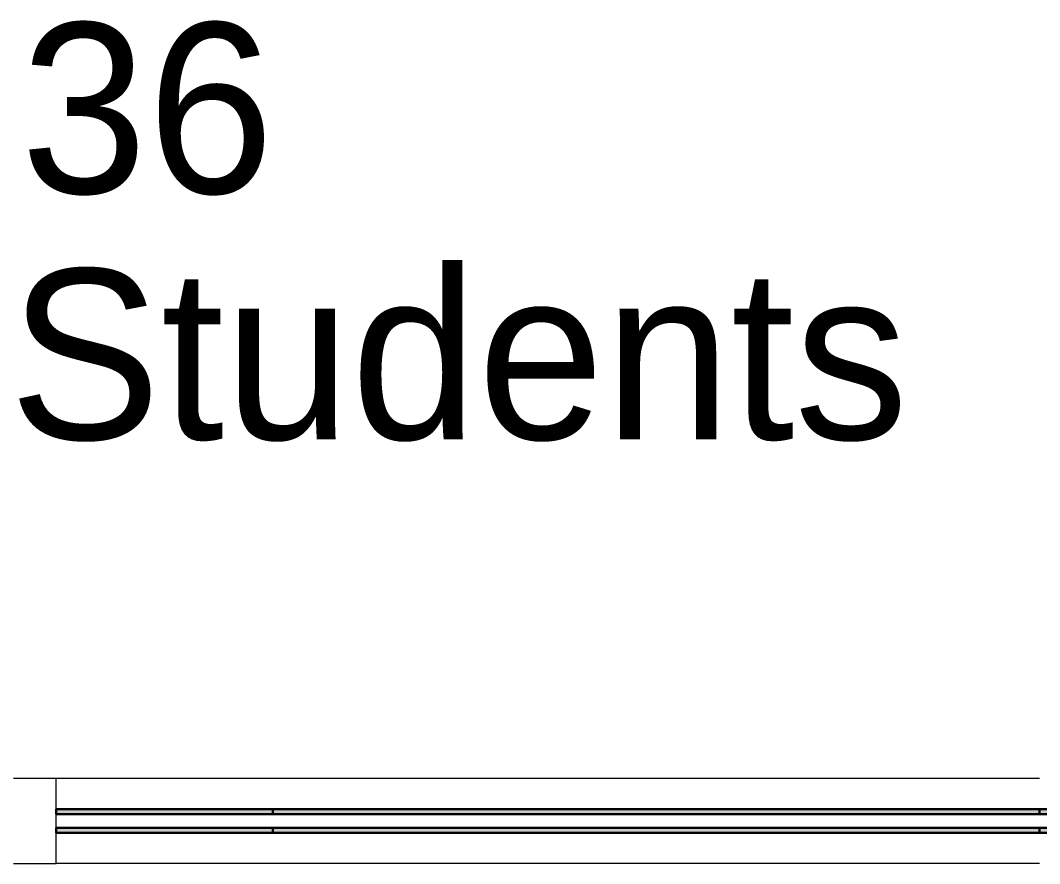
# Model space of a CAD drawing. Header units: millimetres. Extents: x 155927 to 295199, y -4084 to 97293.
# Drawn here: x 186786 to 187983, y 28408 to 29398 of the extents above; entities that cross this region are included whole.
import ezdxf

# ---------------------------------------------------------------- set-up
doc = ezdxf.new("R2010")
doc.units = ezdxf.units.MM
doc.header["$MEASUREMENT"] = 0
for name, color, linetype, lineweight in [('A-AREA-IDEN', 7, 'CONTINUOUS', 9), ('A-GLAZ-CURT', 7, 'CONTINUOUS', 9), ('A-GLAZ-CWMG', 7, 'CONTINUOUS', 9)]:
    doc.layers.add(name, color=color, linetype=linetype, lineweight=lineweight)
doc.styles.add('Century Gothic', font='GOTHIC.TTF', dxfattribs={"height": 200})

msp = doc.modelspace()

# ---------------------------------------------------------------- hatches: boundary and pattern name
at = {"layer": 'A-GLAZ-CURT'}
h = msp.add_hatch(color=256, dxfattribs=at)
h.paths.add_polyline_path([(187082.8, 28443.6), (187082.8, 28449.6), (186828.3, 28449.6), (186828.3, 28443.6)], flags=0)
h.paths.add_polyline_path([(187082.8, 28465.6), (187082.8, 28471.6), (186828.3, 28471.6), (186828.3, 28465.6)], flags=0)
h = msp.add_hatch(color=256, dxfattribs=at)
h.paths.add_polyline_path([(187982.8, 28443.6), (187982.8, 28449.6), (187082.8, 28449.6), (187082.8, 28443.6)], flags=0)
h.paths.add_polyline_path([(187982.8, 28465.6), (187982.8, 28471.6), (187082.8, 28471.6), (187082.8, 28465.6)], flags=0)
h = msp.add_hatch(color=256, dxfattribs=at)
h.paths.add_polyline_path([(188882.8, 28443.6), (188882.8, 28449.6), (187982.8, 28449.6), (187982.8, 28443.6)], flags=0)
h.paths.add_polyline_path([(188882.8, 28465.6), (188882.8, 28471.6), (187982.8, 28471.6), (187982.8, 28465.6)], flags=0)

# ---------------------------------------------------------------- linework, layer by layer
at = {"layer": 'A-GLAZ-CURT', "lineweight": 30}
for p, q in [((187082.8, 28471.6), (186828.3, 28471.6)), ((186828.3, 28471.6), (186828.3, 28465.6)), ((186828.3, 28465.6), (187082.8, 28465.6)), ((187982.8, 28471.6), (187082.8, 28471.6)), ((187082.8, 28471.6), (187082.8, 28465.6)), ((187082.8, 28465.6), (187082.8, 28471.6)), ((187082.8, 28465.6), (187982.8, 28465.6)), ((187982.8, 28465.6), (187982.8, 28471.6)), ((188882.8, 28471.6), (187982.8, 28471.6)), ((187982.8, 28471.6), (187982.8, 28465.6)), ((187982.8, 28465.6), (188882.8, 28465.6)), ((187082.8, 28449.6), (186828.3, 28449.6)), ((186828.3, 28449.6), (186828.3, 28443.6)), ((186828.3, 28443.6), (187082.8, 28443.6)), ((187982.8, 28449.6), (187082.8, 28449.6)), ((187082.8, 28449.6), (187082.8, 28443.6)), ((187082.8, 28443.6), (187082.8, 28449.6)), ((187082.8, 28443.6), (187982.8, 28443.6)), ((187982.8, 28443.6), (187982.8, 28449.6)), ((188882.8, 28449.6), (187982.8, 28449.6)), ((187982.8, 28449.6), (187982.8, 28443.6)), ((187982.8, 28443.6), (188882.8, 28443.6))]:
    msp.add_line(p, q, dxfattribs=at)
at = {"layer": 'A-GLAZ-CWMG', "lineweight": 20}
for p, q in [((186828.3, 28507.6), (186778.3, 28507.6)), ((186828.3, 28407.6), (186828.3, 28507.6)), ((186778.3, 28407.6), (186828.3, 28407.6))]:
    msp.add_line(p, q, dxfattribs=at)
at = {"layer": 'A-GLAZ-CWMG'}
for p, q in [((187082.8, 28507.6), (186828.3, 28507.6)), ((187982.8, 28507.6), (187082.8, 28507.6)), ((187082.8, 28407.6), (186828.3, 28407.6)), ((187982.8, 28407.6), (187082.8, 28407.6))]:
    msp.add_line(p, q, dxfattribs=at)

# ---------------------------------------------------------------- texts
at = {"layer": 'A-AREA-IDEN', "style": 'Century Gothic'}
for s, p in [('2.36', (186563.6, 29194.7)), ('8P PHD Students', (185732.5, 28905.7))]:
    msp.add_text(s, height=200, dxfattribs=at).set_placement(p)

doc.saveas('drawing.dxf')
